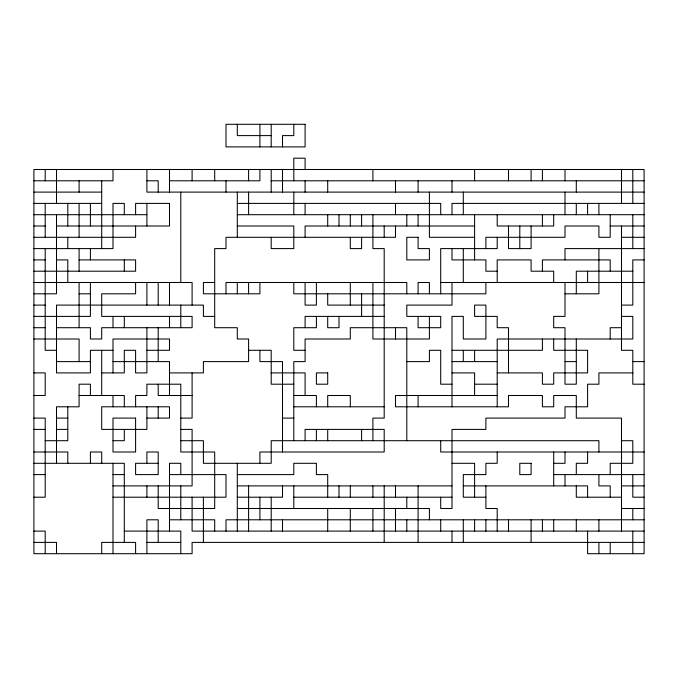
<?xml version="1.0" encoding="UTF-8"?>
<svg xmlns="http://www.w3.org/2000/svg" width="678" height="678" viewBox="0 0 678 678"><rect width="100%" height="100%" fill="white"/><g stroke="black" fill="none" stroke-linecap="round" stroke-linejoin="round"><path stroke-width="1.02" d="M271.2 135.6L237.3 135.6L237.3 124.303M33.9 180.797L112.997 180.797L112.997 169.5M146.897 180.797L158.203 180.797L158.203 192.103M169.5 180.797L259.903 180.797L259.903 169.5M271.2 180.797L644.1 180.797M33.9 192.103L101.7 192.103M644.1 192.103L146.897 192.103L146.897 169.5M33.9 203.4L101.7 203.4M237.3 203.4L440.7 203.4L440.7 214.697M644.1 203.4L451.997 203.4L451.997 214.697M33.9 214.697L146.897 214.697M237.3 214.697L644.1 214.697M33.9 226.003L45.197 226.003M56.503 226.003L169.5 226.003L169.5 203.4L135.6 203.4L135.6 214.697M237.3 226.003L293.803 226.003L293.803 248.597L271.2 248.597L271.2 237.3M474.6 226.003L305.1 226.003L305.1 237.3M610.2 226.003L644.1 226.003M33.9 237.3L135.6 237.3L135.6 226.003M474.6 237.3L429.403 237.3L429.403 192.103M621.497 237.3L644.1 237.3M33.9 248.597L112.997 248.597L112.997 203.4L124.303 203.4L124.303 214.697M644.1 248.597L565.003 248.597L565.003 259.903M33.9 259.903L45.197 259.903M56.503 259.903L67.8 259.903L67.8 282.497M79.097 259.903L135.6 259.903L135.6 271.2L33.9 271.2M644.1 259.903L632.803 259.903L632.803 305.1L621.497 305.1M497.203 271.2L485.897 271.2L485.897 259.903L451.997 259.903L451.997 248.597M632.803 271.2L576.3 271.2L576.3 293.803M33.9 282.497L192.103 282.497L192.103 305.1M214.697 282.497L203.4 282.497L203.4 293.803L259.903 293.803L259.903 282.497M440.7 282.497L644.1 282.497M33.9 293.803L56.503 293.803L56.503 214.697M79.097 293.803L90.403 293.803M565.003 293.803L598.903 293.803L598.903 248.597M33.9 305.1L45.197 305.1M384.197 305.1L327.703 305.1L327.703 293.803M33.9 316.397L90.403 316.397L90.403 282.497M214.697 316.397L203.4 316.397L203.4 305.1L56.503 305.1L56.503 372.9L90.403 372.9L90.403 350.297L112.997 350.297M384.197 316.397L305.1 316.397L305.1 327.703M621.497 316.397L632.803 316.397L632.803 339L497.203 339L497.203 406.8M33.9 327.703L45.197 327.703M56.503 327.703L90.403 327.703L90.403 339L101.7 339L101.7 327.703L192.103 327.703L192.103 316.397L101.7 316.397L101.7 293.803L135.6 293.803L135.6 282.497M621.497 327.703L610.2 327.703L610.2 339M33.9 339L79.097 339L79.097 361.603M56.503 350.297L45.197 350.297L45.197 248.597M146.897 350.297L169.5 350.297L169.5 339L112.997 339L112.997 372.9M248.597 350.297L271.2 350.297L271.2 384.197L293.803 384.197M305.1 350.297L293.803 350.297L293.803 327.703L316.397 327.703L316.397 316.397M451.997 350.297L542.4 350.297L542.4 339M56.503 361.603L90.403 361.603M112.997 361.603L169.5 361.603L169.5 395.503M406.8 361.603L429.403 361.603L429.403 350.297L440.7 350.297L440.7 384.197L451.997 384.197M451.997 361.603L497.203 361.603M565.003 361.603L576.3 361.603M632.803 361.603L644.1 361.603M33.9 372.9L45.197 372.9L45.197 395.503L33.9 395.503M101.7 372.9L124.303 372.9L124.303 350.297L135.6 350.297L135.6 372.9L146.897 372.9L146.897 327.703M169.5 372.9L203.4 372.9L203.4 361.603L248.597 361.603L248.597 339L237.3 339L237.3 327.703L214.697 327.703L214.697 248.597L226.003 248.597L226.003 237.3L395.503 237.3L395.503 226.003M271.2 372.9L305.1 372.9L305.1 395.503M451.997 372.9L474.6 372.9L474.6 395.503M497.203 372.9L542.4 372.9L542.4 384.197L553.697 384.197L553.697 372.9L587.597 372.9L587.597 350.297L553.697 350.297L553.697 339M632.803 372.9L598.903 372.9L598.903 384.197L587.597 384.197L587.597 406.8L565.003 406.8L565.003 418.097L485.897 418.097L485.897 429.403L451.997 429.403L451.997 508.5L440.7 508.5L440.7 497.203M474.6 384.197L497.203 384.197M644.1 384.197L632.803 384.197L632.803 350.297L621.497 350.297L621.497 226.003M79.097 395.503L124.303 395.503L124.303 406.8M192.103 395.503L158.203 395.503L158.203 384.197M293.803 395.503L316.397 395.503L316.397 406.8M497.203 395.503L395.503 395.503L395.503 406.8L508.5 406.8L508.5 395.503L542.4 395.503L542.4 406.8L553.697 406.8L553.697 395.503L576.3 395.503L576.3 418.097L621.497 418.097L621.497 531.103M293.803 406.8L384.197 406.8M33.9 418.097L45.197 418.097L45.197 497.203L33.9 497.203M56.503 418.097L67.8 418.097M146.897 418.097L169.5 418.097L169.5 406.8L101.7 406.8L101.7 429.403L146.897 429.403L146.897 406.8M180.797 418.097L192.103 418.097L192.103 372.9M282.497 418.097L293.803 418.097M33.9 429.403L45.197 429.403M56.503 429.403L67.8 429.403M180.797 429.403L192.103 429.403L192.103 485.897L112.997 485.897M45.197 440.7L67.8 440.7L67.8 406.8M112.997 440.7L124.303 440.7L124.303 429.403M180.797 440.7L203.4 440.7L203.4 463.303L271.2 463.303L271.2 440.7L598.903 440.7L598.903 451.997M621.497 440.7L632.803 440.7L632.803 463.303L610.2 463.303L610.2 474.6M33.9 451.997L67.8 451.997L67.8 463.303M644.1 451.997L440.7 451.997L440.7 440.7M33.9 463.303L124.303 463.303L124.303 542.4M158.203 463.303L135.6 463.303L135.6 474.6L158.203 474.6L158.203 451.997L146.897 451.997L146.897 463.303M451.997 463.303L474.6 463.303L474.6 497.203M553.697 463.303L565.003 463.303L565.003 451.997M33.9 474.6L45.197 474.6M112.997 474.6L124.303 474.6M169.5 474.6L226.003 474.6L226.003 497.203L112.997 497.203M237.3 474.6L293.803 474.6L293.803 463.303L316.397 463.303L316.397 474.6L327.703 474.6L327.703 497.203M553.697 474.6L644.1 474.6M237.3 485.897L451.997 485.897M463.303 485.897L587.597 485.897L587.597 497.203M621.497 485.897L644.1 485.897M237.3 497.203L282.497 497.203L282.497 485.897M293.803 497.203L451.997 497.203M485.897 497.203L463.303 497.203L463.303 474.6L485.897 474.6L485.897 463.303L497.203 463.303L497.203 451.997M621.497 497.203L576.3 497.203L576.3 485.897M644.1 497.203L632.803 497.203L632.803 474.6M237.3 508.5L429.403 508.5L429.403 519.797M621.497 508.5L644.1 508.5M169.5 519.797L214.697 519.797L214.697 531.103M644.1 519.797L226.003 519.797L226.003 531.103M33.9 531.103L45.197 531.103L45.197 553.697M124.303 531.103L180.797 531.103L180.797 553.697M644.1 531.103L192.103 531.103L192.103 497.203M33.9 542.4L56.503 542.4L56.503 553.697M146.897 542.4L180.797 542.4M644.1 542.4L192.103 542.4L192.103 553.697L33.9 553.697L33.9 169.5L644.1 169.5L644.1 553.697L587.597 553.697L587.597 531.103M632.803 169.5L632.803 203.4M632.803 214.697L632.803 248.597M632.803 508.5L632.803 519.797M632.803 531.103L632.803 553.697M621.497 169.5L621.497 203.4M610.2 214.697L610.2 237.3L598.903 237.3L598.903 226.003L565.003 226.003L565.003 237.3L485.897 237.3L485.897 248.597M610.2 271.2L610.2 259.903L542.4 259.903L542.4 271.2M610.2 497.203L610.2 485.897L598.903 485.897L598.903 474.6M610.2 542.4L610.2 553.697M598.903 203.4L598.903 214.697M598.903 519.797L598.903 531.103M598.903 542.4L598.903 553.697M587.597 203.4L587.597 214.697M587.597 271.2L587.597 282.497M587.597 451.997L587.597 463.303L576.3 463.303L576.3 474.6M576.3 180.797L576.3 192.103M576.3 203.4L576.3 214.697M576.3 339L576.3 384.197L565.003 384.197L565.003 327.703L553.697 327.703L553.697 316.397L565.003 316.397L565.003 282.497M576.3 519.797L576.3 531.103M565.003 169.5L565.003 180.797M565.003 192.103L565.003 214.697M565.003 474.6L565.003 485.897M553.697 214.697L553.697 226.003L497.203 226.003L497.203 214.697M553.697 282.497L553.697 271.2L531.103 271.2L531.103 259.903L497.203 259.903L497.203 282.497M553.697 451.997L553.697 485.897M553.697 519.797L553.697 531.103M542.4 169.5L542.4 180.797M542.4 214.697L542.4 226.003M542.4 519.797L542.4 531.103M531.103 169.5L531.103 180.797M531.103 226.003L531.103 248.597L508.5 248.597L508.5 226.003M531.103 519.797L531.103 542.4M519.797 226.003L519.797 248.597M508.5 169.5L508.5 180.797M508.5 372.9L508.5 327.703L497.203 327.703L497.203 316.397L474.6 316.397L474.6 305.1L485.897 305.1L485.897 339L463.303 339L463.303 316.397L451.997 316.397L451.997 406.8M508.5 519.797L508.5 531.103M497.203 237.3L497.203 248.597L440.7 248.597L440.7 293.803M497.203 531.103L497.203 508.5L485.897 508.5L485.897 485.897M485.897 282.497L485.897 293.803L293.803 293.803L293.803 282.497M485.897 519.797L485.897 531.103M474.6 169.5L474.6 180.797M474.6 214.697L474.6 259.903M474.6 350.297L474.6 361.603M474.6 519.797L474.6 531.103M463.303 192.103L463.303 214.697M463.303 248.597L463.303 282.497M463.303 350.297L463.303 361.603M463.303 519.797L463.303 542.4M451.997 180.797L451.997 192.103M451.997 282.497L451.997 305.1L406.8 305.1L406.8 316.397L440.7 316.397L440.7 327.703L418.097 327.703L418.097 316.397M451.997 531.103L451.997 542.4M440.7 519.797L440.7 531.103M429.403 293.803L429.403 282.497L418.097 282.497L418.097 293.803M429.403 316.397L429.403 339L372.9 339L372.9 282.497M418.097 180.797L418.097 192.103M418.097 214.697L418.097 226.003M418.097 395.503L418.097 406.8M418.097 485.897L418.097 542.4M406.8 214.697L406.8 226.003M406.8 293.803L406.8 282.497L226.003 282.497L226.003 293.803M406.8 440.7L406.8 327.703L350.297 327.703L350.297 339L305.1 339L305.1 361.603L293.803 361.603L293.803 440.7M406.8 497.203L406.8 508.5M406.8 519.797L406.8 531.103M395.503 180.797L395.503 192.103M395.503 203.4L395.503 214.697M395.503 327.703L395.503 339M395.503 485.897L395.503 497.203M395.503 508.5L395.503 531.103M384.197 226.003L384.197 237.3M384.197 485.897L384.197 542.4M372.9 169.5L372.9 180.797M372.9 214.697L372.9 248.597L384.197 248.597L384.197 418.097L372.9 418.097L372.9 440.7M372.9 485.897L372.9 497.203M372.9 508.5L372.9 531.103M361.603 214.697L361.603 226.003M361.603 237.3L361.603 248.597L350.297 248.597L350.297 237.3M361.603 293.803L361.603 316.397M361.603 429.403L361.603 440.7M350.297 214.697L350.297 226.003M350.297 282.497L350.297 305.1M350.297 406.8L350.297 395.503L327.703 395.503L327.703 406.8M350.297 485.897L350.297 497.203M350.297 508.5L350.297 531.103M339 214.697L339 226.003M339 316.397L339 327.703L327.703 327.703L327.703 316.397M339 485.897L339 497.203M327.703 180.797L327.703 192.103M327.703 214.697L327.703 226.003M327.703 429.403L327.703 440.7M327.703 508.5L327.703 531.103M316.397 282.497L316.397 305.1L305.1 305.1L305.1 282.497M316.397 429.403L316.397 440.7M305.1 169.5L305.1 158.203L293.803 158.203L293.803 180.797M305.1 180.797L305.1 192.103M305.1 203.4L305.1 214.697M305.1 440.7L305.1 429.403L384.197 429.403L384.197 451.997L259.903 451.997L259.903 463.303M293.803 124.303L293.803 135.6L282.497 135.6L282.497 146.897M293.803 192.103L293.803 214.697M293.803 485.897L293.803 508.5M282.497 169.5L282.497 192.103M282.497 451.997L282.497 361.603L259.903 361.603L259.903 350.297M282.497 519.797L282.497 531.103M271.2 124.303L271.2 146.897M271.2 169.5L271.2 192.103M271.2 497.203L271.2 531.103M259.903 124.303L259.903 146.897M259.903 497.203L259.903 519.797M248.597 169.5L248.597 180.797M248.597 192.103L248.597 214.697M248.597 282.497L248.597 293.803M248.597 485.897L248.597 531.103M237.3 192.103L237.3 237.3M237.3 282.497L237.3 293.803M237.3 463.303L237.3 531.103M226.003 180.797L226.003 192.103M214.697 169.5L214.697 180.797M203.4 497.203L203.4 542.4M192.103 169.5L192.103 180.797M180.797 192.103L180.797 282.497M180.797 305.1L180.797 327.703M180.797 474.6L180.797 463.303L169.5 463.303L169.5 531.103M180.797 485.897L180.797 519.797M169.5 169.5L169.5 192.103M169.5 282.497L169.5 305.1M169.5 316.397L169.5 327.703M158.203 282.497L158.203 305.1M158.203 327.703L158.203 361.603M158.203 406.8L158.203 418.097M158.203 485.897L158.203 508.5L214.697 508.5L214.697 451.997L180.797 451.997L180.797 384.197L146.897 384.197L146.897 395.503L135.6 395.503L135.6 406.8M158.203 542.4L158.203 519.797L146.897 519.797L146.897 553.697M146.897 203.4L146.897 226.003M146.897 282.497L146.897 305.1M146.897 485.897L146.897 497.203M135.6 553.697L135.6 542.4L101.7 542.4L101.7 553.697M124.303 259.903L124.303 271.2M124.303 316.397L124.303 327.703M112.997 316.397L112.997 327.703M112.997 395.503L112.997 406.8M112.997 463.303L112.997 553.697M101.7 180.797L101.7 248.597M101.7 350.297L101.7 395.503M101.7 463.303L101.7 451.997L90.403 451.997L90.403 463.303M90.403 203.4L90.403 226.003M90.403 248.597L90.403 259.903M90.403 395.503L90.403 384.197L79.097 384.197L79.097 406.8L56.503 406.8L56.503 463.303M79.097 180.797L79.097 192.103M79.097 203.4L79.097 237.3M79.097 248.597L79.097 271.2M79.097 282.497L79.097 327.703M67.8 203.4L67.8 226.003M67.8 237.3L67.8 248.597M56.503 169.5L56.503 203.4M45.197 169.5L45.197 180.797M45.197 203.4L45.197 237.3M305.1 124.303L226.003 124.303L226.003 146.897L305.1 146.897L305.1 124.303M418.097 237.3L406.8 237.3L406.8 259.903L429.403 259.903L429.403 248.597L418.097 248.597L418.097 237.3M327.703 372.9L316.397 372.9L316.397 384.197L327.703 384.197L327.703 372.9M135.6 418.097L112.997 418.097L112.997 451.997L135.6 451.997L135.6 418.097M531.103 463.303L519.797 463.303L519.797 474.6L531.103 474.6L531.103 463.303"/></g></svg>
